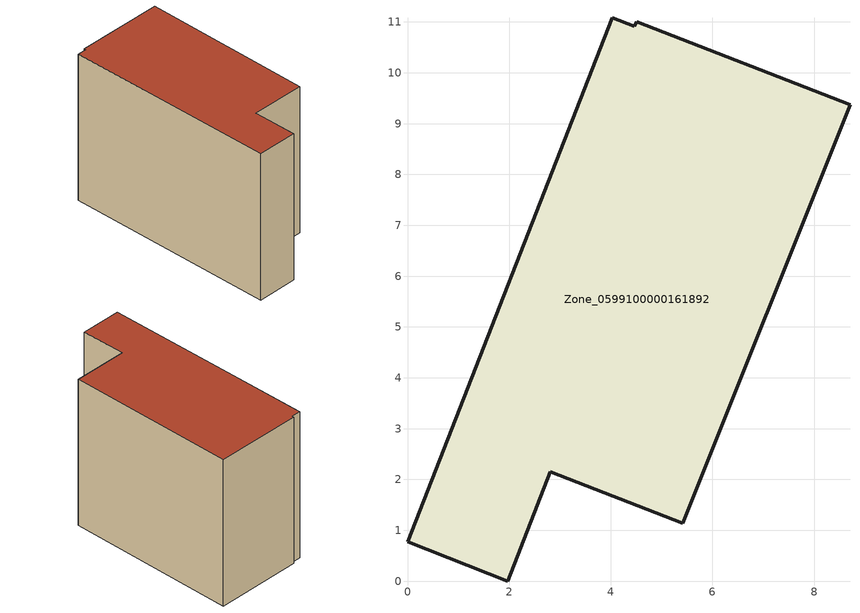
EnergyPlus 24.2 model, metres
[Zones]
Zone_0599100000161892
 floor ground (C_G): 4.46,10.92 4.51,11 8.71,9.38 5.42,1.14 2.81,2.15 1.97,0 0,0.77 4.02,11.08 z0
 wall outside (C_F): 0,0.77 1.97,0 2.81,2.15 5.42,1.14 8.71,9.38 4.51,11 4.46,10.92 4.02,11.08 0,0.77 z0:7.84
 roof outside (C_R): 4.46,10.92 4.02,11.08 0,0.77 1.97,0 2.81,2.15 5.42,1.14 8.71,9.38 4.51,11 z7.84
[BUILDING]
Pand.0599100000161892: North Axis=0; Terrain=City; Loads Convergence Tolerance Value=0.04; Temperature Convergence Tolerance Value=0.4; Solar Distribution=FullExterior; Maximum Number of Warmup Days=25; Minimum Number of Warmup Days=1
[Site:Location]
Rotterdam.The.Hague.AP_ZH_NLD Design_Conditions: Latitude=51.96; Longitude=4.45; Time Zone=1; Elevation=-4.5
[SITE:GROUNDTEMPERATURE:BUILDINGSURFACE]
18, 18, 18, 18, 18, 18, 18, 18, 18, 18, 18, 18
[MATERIAL] Thermal Absorptance=0.9; Solar Absorptance=0.7; Visible Absorptance=0.7
Name | Roughness | Thickness | Conductivity | Density | Specific Heat
G.TI.1946 | MediumSmooth | 0.15 | 1 | 540 | 1210
F.TI.1946 | Rough | 0.3 | 0.857143 | 1920 | 840
R.TI.1946 | MediumRough | 0.2 | 0.1 | 1500 | 1000
[CONSTRUCTION]
C_G: G.TI.1946
C_F: F.TI.1946
C_R: R.TI.1946
[ZONE]
Zone_0599100000161892: Type=1; Multiplier=1; Ceiling Height=Autocalculate; Volume=Autocalculate; Floor Area=autocalculate; Part of Total Floor Area=Yes
[ZONEINFILTRATION:DESIGNFLOWRATE]
Infil_Zone_0599100000161892: Zone or ZoneList or Space or SpaceList=Zone_0599100000161892; Schedule=AlwaysOn; Design Flow Rate Calculation Method=Flow/Area; Flow Rate per Floor Area=0.003; Constant Term Coefficient=1; Temperature Term Coefficient=0; Velocity Term Coefficient=0; Velocity Squared Term Coefficient=0
[HVACTEMPLATE:ZONE:IDEALLOADSAIRSYSTEM]
Zone_0599100000161892: Maximum Heating Supply Air Temperature=50; Minimum Cooling Supply Air Temperature=13; Maximum Heating Supply Air Humidity Ratio=0.0156; Minimum Cooling Supply Air Humidity Ratio=0.0077; Heating Limit=NoLimit; Cooling Limit=NoLimit; Dehumidification Control Type=ConstantSensibleHeatRatio; Cooling Sensible Heat Ratio=0.7; Dehumidification Setpoint=60; Humidification Control Type=None; Humidification Setpoint=30; Outdoor Air Method=None; Outdoor Air Flow Rate per Person=0.00944; Outdoor Air Flow Rate per Zone Floor Area=0; Outdoor Air Flow Rate per Zone=0; Demand Controlled Ventilation Type=None; Outdoor Air Economizer Type=NoEconomizer; Heat Recovery Type=None; Sensible Heat Recovery Effectiveness=0.7; Latent Heat Recovery Effectiveness=0.65
[ZONECONTROL:THERMOSTAT]
ThermostatControl_Zone_0599100000161892: Zone or ZoneList=Zone_0599100000161892; Control Type Schedule=DualSetpointControlType; Control 1=Thermostat_Zone_0599100000161892; Temperature Difference Between Cutout And Setpoint=0
[THERMOSTATSETPOINT:DUALSETPOINT]
Thermostat_Zone_0599100000161892: Heating Setpoint Temperature Schedule=HeatingSetpoint_Zone_0599100000161892; Cooling Setpoint Temperature Schedule=CoolingSetpoint_Zone_0599100000161892
[SCHEDULE:COMPACT]
HeatingSetpoint_Zone_0599100000161892: Through: 12/31, For: AllDays, Until: 24:00, 21
CoolingSetpoint_Zone_0599100000161892: Through: 12/31, For: AllDays, Until: 24:00, 24
DualSetpointControlType: Through: 12/31, For: AllDays, Until: 24:00, 4
AlwaysOn: Through: 12/31, For: AllDays, Until: 24:00, 1
